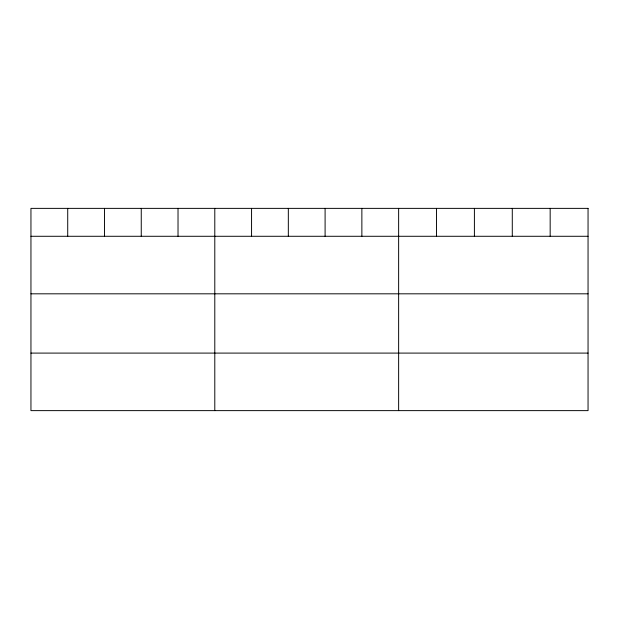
<?xml version="1.0" encoding="UTF-8"?>
<svg xmlns="http://www.w3.org/2000/svg" width="619" height="619" viewBox="0 0 619 619"><rect width="100%" height="100%" fill="white"/><g stroke="black" fill="none" stroke-linecap="round" stroke-linejoin="round"><path stroke-width="0.93" d="M30.95 236.28L588.05 236.28M30.95 293.816L588.05 293.816M30.95 353.093L588.05 353.093M550.167 208.371L550.167 236.28M512.284 208.371L512.284 236.28M474.402 208.371L474.402 236.28M436.519 208.371L436.519 236.28M398.636 208.371L398.636 410.629M361.867 208.371L361.867 236.28M325.099 208.371L325.099 236.28M288.33 208.371L288.33 236.28M251.562 208.371L251.562 236.28M214.793 208.371L214.793 410.629M178.024 208.371L178.024 236.28M141.256 208.371L141.256 236.28M104.487 208.371L104.487 236.28M67.719 208.371L67.719 236.28M588.05 208.371L30.95 208.371L30.95 410.629L588.05 410.629L588.05 208.371"/></g></svg>
